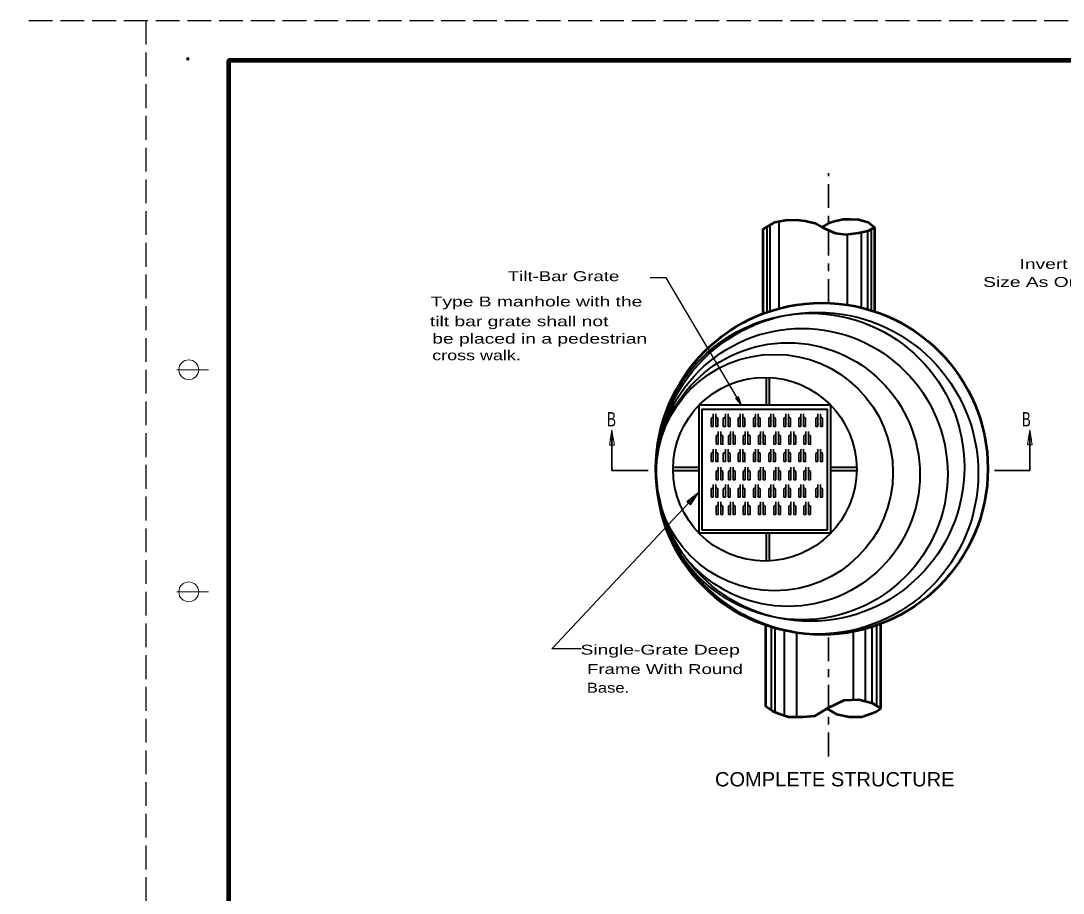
# Model space of a CAD drawing. Extents: x 94.1 to 129.4, y 1 to 23.
# Drawn here: x 94.08 to 107.22, y 12 to 23 of the extents above; entities that cross this region are included whole.
import ezdxf

# ---------------------------------------------------------------- set-up
doc = ezdxf.new("R2010")
doc.units = 0
doc.header["$LTSCALE"] = 0.05
doc.header["$PDMODE"] = 32
doc.header["$PDSIZE"] = 0.025
doc.linetypes.add('LONG_DASH_SHORT_DASH', pattern=[9.9, 6, -1.2, 1.5, -1.2])
doc.linetypes.add('LONG_DASHED', pattern=[7.5, 6, -1.5])
for name, color, linetype, lineweight in [('1', 7, 'Continuous', 35), ('3', 7, 'Continuous', 25), ('5', 7, 'Continuous', 13), ('7', 7, 'LONG_DASH_SHORT_DASH', 35)]:
    doc.layers.add(name, color=color, linetype=linetype, lineweight=lineweight)

msp = doc.modelspace()

# ---------------------------------------------------------------- hatches: boundary and pattern name
at = {"layer": '3'}
msp.add_hatch(color=256, dxfattribs=at).paths.add_polyline_path([(103.12667, 18.26042), (103.09092, 18.23917), (103.1725, 18.14225), (103.1725, 18.14225)])
at = {"layer": '5'}
for points in [[(101.50133, 17.64492), (101.56383, 17.64492), (101.53258, 17.83242), (101.53258, 17.83242)], [(101.51075, 17.71233), (101.55242, 17.71233), (101.53158, 17.83733), (101.53158, 17.83733)], [(106.76908, 17.64983), (106.83158, 17.64983), (106.80033, 17.83733), (106.80033, 17.83733)], [(106.7795, 17.71233), (106.82117, 17.71233), (106.80033, 17.83733), (106.80033, 17.83733)], [(102.478, 16.93325), (102.52442, 16.89142), (102.62675, 17.05158), (102.62675, 17.05158)]]:
    msp.add_hatch(color=256, dxfattribs=at).paths.add_polyline_path(points)

# ---------------------------------------------------------------- linework, layer by layer
at = {"layer": '1', "linetype": 'LONG_DASHED', "lineweight": 25}
for p, q in [((129.28275, 22.99633), (94.08275, 22.99633)), ((95.65775, 22.99633), (95.65775, 0.99633))]:
    msp.add_line(p, q, dxfattribs=at)
at = {"layer": '1', "lineweight": 158}
for p, q in [((96.69942, 22.49633), (96.69942, 1.49633)), ((129.19942, 22.49633), (96.69942, 22.49633))]:
    msp.add_line(p, q, dxfattribs=at)
at = {"layer": '1', "lineweight": 40}
for p, q in [((103.4895, 19.3225), (103.4895, 20.39867)), ((103.52925, 19.336), (103.52925, 20.42242)), ((103.64067, 19.369), (103.64067, 20.46758)), ((104.80617, 19.34392), (104.80617, 20.37)), ((104.50383, 19.42292), (104.50383, 20.30383)), ((104.67883, 19.37942), (104.67883, 20.33008)), ((104.75842, 19.35825), (104.75842, 20.34625)), ((103.48083, 18.14425), (103.48083, 18.49983)), ((103.52108, 18.1445), (103.52108, 18.49842)), ((103.48083, 16.1845), (103.48083, 16.529)), ((103.52108, 16.18583), (103.52108, 16.5285)), ((104.874, 14.35533), (104.874, 15.37525)), ((103.54375, 14.30242), (103.54375, 15.35592)), ((103.58958, 14.27858), (103.58958, 15.34183)), ((103.71033, 14.23183), (103.71033, 15.31017)), ((103.86542, 14.21642), (103.86542, 15.28058)), ((104.57908, 14.43108), (104.57908, 15.29517)), ((104.73, 14.41258), (104.73, 15.33033)), ((104.81442, 14.39142), (104.81442, 15.35525))]:
    msp.add_line(p, q, dxfattribs=at)
at = {"layer": '1', "lineweight": 53}
for p, q in [((104.84192, 20.38875), (104.84192, 19.33225)), ((103.47242, 14.34933), (103.47242, 15.38008)), ((104.92267, 14.3235), (104.92267, 15.393))]:
    msp.add_line(p, q, dxfattribs=at)
at = {"layer": '1', "lineweight": 13}
for p, q in [((96.44942, 18.59633), (96.04942, 18.59633)), ((96.44942, 15.79633), (96.04942, 15.79633))]:
    msp.add_line(p, q, dxfattribs=at)
at = {"layer": '1'}
for p, q in [((102.84292, 18.03967), (102.84292, 17.88167)), ((102.86842, 17.98517), (102.84292, 18.00408)), ((102.93708, 17.98517), (102.96258, 18.00408)), ((102.96258, 18.03967), (102.96258, 17.88167)), ((103.18417, 18.03967), (103.18417, 17.88167)), ((103.20967, 17.98517), (103.18417, 18.00408)), ((103.37617, 18.03967), (103.37617, 17.88167)), ((103.40158, 17.98517), (103.37617, 18.00408)), ((103.56808, 18.03967), (103.56808, 17.88167)), ((103.59358, 17.98517), (103.56808, 18.00408)), ((103.76008, 18.03967), (103.76008, 17.88167)), ((103.7855, 17.98517), (103.76008, 18.00408)), ((103.94775, 18.03967), (103.94775, 17.88167)), ((103.97317, 17.98517), (103.94775, 18.00408)), ((104.161, 18.03967), (104.161, 17.88167)), ((104.1865, 17.98517), (104.161, 18.00408)), ((102.84292, 17.88167), (102.86842, 17.88167)), ((102.86842, 17.88167), (102.86842, 17.98517)), ((102.93708, 17.88167), (102.93708, 17.98517)), ((102.96258, 17.88167), (102.93708, 17.88167)), ((103.18417, 17.88167), (103.20967, 17.88167)), ((103.20967, 17.88167), (103.20967, 17.98517)), ((103.37617, 17.88167), (103.40158, 17.88167)), ((103.40158, 17.88167), (103.40158, 17.98517)), ((103.56808, 17.88167), (103.59358, 17.88167)), ((103.59358, 17.88167), (103.59358, 17.98517)), ((103.76008, 17.88167), (103.7855, 17.88167)), ((103.7855, 17.88167), (103.7855, 17.98517)), ((103.94775, 17.88167), (103.97317, 17.88167)), ((103.97317, 17.88167), (103.97317, 17.98517)), ((104.161, 17.88167), (104.1865, 17.88167)), ((104.1865, 17.88167), (104.1865, 17.98517)), ((102.8475, 17.76142), (102.873, 17.78033)), ((102.8475, 17.65792), (102.8475, 17.76142)), ((102.873, 17.81592), (102.873, 17.65792)), ((103.0605, 17.81592), (103.0605, 17.65792)), ((103.08592, 17.76142), (103.0605, 17.78033)), ((103.08592, 17.65792), (103.08592, 17.76142)), ((103.18875, 17.76142), (103.21425, 17.78033)), ((103.18875, 17.65792), (103.18875, 17.76142)), ((103.21425, 17.81592), (103.21425, 17.65792)), ((103.38075, 17.76142), (103.40617, 17.78033)), ((103.38075, 17.65792), (103.38075, 17.76142)), ((103.40617, 17.81592), (103.40617, 17.65792)), ((103.57267, 17.76142), (103.59817, 17.78033)), ((103.57267, 17.65792), (103.57267, 17.76142)), ((103.59817, 17.81592), (103.59817, 17.65792)), ((103.76467, 17.76142), (103.79008, 17.78033)), ((103.76467, 17.65792), (103.76467, 17.76142)), ((103.79008, 17.81592), (103.79008, 17.65792)), ((103.95233, 17.76142), (103.97783, 17.78033)), ((103.95233, 17.65792), (103.95233, 17.76142)), ((103.97783, 17.81592), (103.97783, 17.65792)), ((102.873, 17.65792), (102.8475, 17.65792)), ((103.0605, 17.65792), (103.08592, 17.65792)), ((103.21425, 17.65792), (103.18875, 17.65792)), ((103.40617, 17.65792), (103.38075, 17.65792)), ((103.59817, 17.65792), (103.57267, 17.65792)), ((103.79008, 17.65792), (103.76467, 17.65792)), ((103.97783, 17.65792), (103.95233, 17.65792)), ((102.78358, 17.54208), (102.809, 17.561)), ((102.78358, 17.43858), (102.78358, 17.54208)), ((102.809, 17.59667), (102.809, 17.43858)), ((102.9965, 17.59667), (102.9965, 17.43858)), ((103.02192, 17.54208), (102.9965, 17.561)), ((103.02192, 17.43858), (103.02192, 17.54208)), ((103.12483, 17.54208), (103.15025, 17.561)), ((103.12483, 17.43858), (103.12483, 17.54208)), ((103.15025, 17.59667), (103.15025, 17.43858)), ((103.31675, 17.54208), (103.34225, 17.561)), ((103.31675, 17.43858), (103.31675, 17.54208)), ((103.34225, 17.59667), (103.34225, 17.43858)), ((103.50875, 17.54208), (103.53417, 17.561)), ((103.50875, 17.43858), (103.50875, 17.54208)), ((103.53417, 17.59667), (103.53417, 17.43858)), ((103.70067, 17.54208), (103.72608, 17.561)), ((103.70067, 17.43858), (103.70067, 17.54208)), ((103.72608, 17.59667), (103.72608, 17.43858)), ((103.88833, 17.54208), (103.91383, 17.561)), ((103.88833, 17.43858), (103.88833, 17.54208)), ((103.91383, 17.59667), (103.91383, 17.43858)), ((104.10167, 17.54208), (104.12708, 17.561)), ((104.10167, 17.43858), (104.10167, 17.54208)), ((104.12708, 17.59667), (104.12708, 17.43858)), ((102.809, 17.43858), (102.78358, 17.43858)), ((102.90692, 17.36842), (102.90692, 17.21033)), ((102.9965, 17.43858), (103.02192, 17.43858)), ((103.02658, 17.36842), (103.02658, 17.21033)), ((103.15025, 17.43858), (103.12483, 17.43858)), ((103.24817, 17.36842), (103.24817, 17.21033)), ((103.34225, 17.43858), (103.31675, 17.43858)), ((103.44017, 17.36842), (103.44017, 17.21033)), ((103.53417, 17.43858), (103.50875, 17.43858)), ((103.63208, 17.36842), (103.63208, 17.21033)), ((103.72608, 17.43858), (103.70067, 17.43858)), ((103.82408, 17.36842), (103.82408, 17.21033)), ((103.91383, 17.43858), (103.88833, 17.43858)), ((104.01175, 17.36842), (104.01175, 17.21033)), ((104.12708, 17.43858), (104.10167, 17.43858)), ((102.93242, 17.31383), (102.90692, 17.33275)), ((102.93242, 17.21033), (102.93242, 17.31383)), ((103.00108, 17.31383), (103.02658, 17.33275)), ((103.00108, 17.21033), (103.00108, 17.31383)), ((103.27367, 17.31383), (103.24817, 17.33275)), ((103.27367, 17.21033), (103.27367, 17.31383)), ((103.46558, 17.31383), (103.44017, 17.33275)), ((103.46558, 17.21033), (103.46558, 17.31383)), ((103.6575, 17.31383), (103.63208, 17.33275)), ((103.6575, 17.21033), (103.6575, 17.31383)), ((103.8495, 17.31383), (103.82408, 17.33275)), ((103.8495, 17.21033), (103.8495, 17.31383)), ((104.03717, 17.31383), (104.01175, 17.33275)), ((104.03717, 17.21033), (104.03717, 17.31383)), ((102.78358, 17.09458), (102.809, 17.1135)), ((102.78358, 16.99108), (102.78358, 17.09458)), ((102.809, 17.14908), (102.809, 16.99108)), ((102.90692, 17.21033), (102.93242, 17.21033)), ((102.9965, 17.14908), (102.9965, 16.99108)), ((103.02192, 17.09458), (102.9965, 17.1135)), ((103.02658, 17.21033), (103.00108, 17.21033)), ((103.02192, 16.99108), (103.02192, 17.09458)), ((103.12483, 17.09458), (103.15025, 17.1135)), ((103.12483, 16.99108), (103.12483, 17.09458)), ((103.15025, 17.14908), (103.15025, 16.99108)), ((103.24817, 17.21033), (103.27367, 17.21033)), ((103.31675, 17.09458), (103.34225, 17.1135)), ((103.31675, 16.99108), (103.31675, 17.09458)), ((103.34225, 17.14908), (103.34225, 16.99108)), ((103.44017, 17.21033), (103.46558, 17.21033)), ((103.50875, 17.09458), (103.53417, 17.1135)), ((103.50875, 16.99108), (103.50875, 17.09458)), ((103.53417, 17.14908), (103.53417, 16.99108)), ((103.63208, 17.21033), (103.6575, 17.21033)), ((103.70067, 17.09458), (103.72608, 17.1135)), ((103.70067, 16.99108), (103.70067, 17.09458)), ((103.72608, 17.14908), (103.72608, 16.99108)), ((103.82408, 17.21033), (103.8495, 17.21033)), ((103.88833, 17.09458), (103.91383, 17.1135)), ((103.88833, 16.99108), (103.88833, 17.09458)), ((103.91383, 17.14908), (103.91383, 16.99108)), ((104.01175, 17.21033), (104.03717, 17.21033)), ((104.10167, 17.09458), (104.12708, 17.1135)), ((104.10167, 16.99108), (104.10167, 17.09458)), ((104.12708, 17.14908), (104.12708, 16.99108)), ((102.809, 16.99108), (102.78358, 16.99108)), ((102.9965, 16.99108), (103.02192, 16.99108)), ((103.15025, 16.99108), (103.12483, 16.99108)), ((103.34225, 16.99108), (103.31675, 16.99108)), ((103.53417, 16.99108), (103.50875, 16.99108)), ((103.72608, 16.99108), (103.70067, 16.99108)), ((103.91383, 16.99108), (103.88833, 16.99108)), ((104.12708, 16.99108), (104.10167, 16.99108)), ((102.90692, 16.92983), (102.90692, 16.77175)), ((102.93242, 16.87525), (102.90692, 16.89417)), ((102.93242, 16.77175), (102.93242, 16.87525)), ((103.00108, 16.87525), (103.02658, 16.89417)), ((103.00108, 16.77175), (103.00108, 16.87525)), ((103.02658, 16.92983), (103.02658, 16.77175)), ((103.24817, 16.92983), (103.24817, 16.77175)), ((103.27367, 16.87525), (103.24817, 16.89417)), ((103.27367, 16.77175), (103.27367, 16.87525)), ((103.44017, 16.92983), (103.44017, 16.77175)), ((103.46558, 16.87525), (103.44017, 16.89417)), ((103.46558, 16.77175), (103.46558, 16.87525)), ((103.63208, 16.92983), (103.63208, 16.77175)), ((103.6575, 16.87525), (103.63208, 16.89417)), ((103.6575, 16.77175), (103.6575, 16.87525)), ((103.82408, 16.92983), (103.82408, 16.77175)), ((103.8495, 16.87525), (103.82408, 16.89417)), ((103.8495, 16.77175), (103.8495, 16.87525)), ((104.01175, 16.92983), (104.01175, 16.77175)), ((104.03717, 16.87525), (104.01175, 16.89417)), ((104.03717, 16.77175), (104.03717, 16.87525)), ((102.90692, 16.77175), (102.93242, 16.77175)), ((103.02658, 16.77175), (103.00108, 16.77175)), ((103.24817, 16.77175), (103.27367, 16.77175)), ((103.44017, 16.77175), (103.46558, 16.77175)), ((103.63208, 16.77175), (103.6575, 16.77175)), ((103.82408, 16.77175), (103.8495, 16.77175)), ((104.01175, 16.77175), (104.03717, 16.77175))]:
    msp.add_line(p, q, dxfattribs=at)
at = {"layer": '1', "lineweight": 53}
for points in [[(103.43775, 19.30367), (103.43775, 20.36792), (103.585, 20.4555), (103.72025, 20.48475), (103.85942, 20.48892), (103.97083, 20.47642), (104.09017, 20.443), (104.19358, 20.38458), (104.35267, 20.31783), (104.48392, 20.30117), (104.63908, 20.322), (104.76242, 20.34708), (104.84192, 20.38875), (104.76242, 20.45133), (104.63908, 20.48892), (104.53967, 20.49308), (104.45208, 20.49308), (104.35667, 20.47225), (104.26517, 20.443), (104.17792, 20.39342)], [(104.92267, 14.3235), (104.82158, 14.38958), (104.645, 14.43392), (104.45683, 14.42583), (104.24558, 14.32517), (104.08817, 14.2285), (103.94217, 14.21642), (103.75792, 14.21642), (103.6465, 14.25267), (103.55817, 14.29292), (103.47242, 14.34933)], [(104.24183, 14.32283), (104.36467, 14.25267), (104.52592, 14.22042), (104.68342, 14.22042), (104.86, 14.28083), (104.92267, 14.3235)]]:
    msp.add_lwpolyline(points, dxfattribs=at)
at = {"layer": '1', "lineweight": 40}
for points in [[(102.62675, 16.53892), (104.29058, 16.53892), (104.29058, 18.1495), (102.62675, 18.1495)], [(102.66692, 16.57875), (104.25225, 16.57875), (104.25225, 18.09692), (102.66692, 18.09692)]]:
    msp.add_lwpolyline(points, close=True, dxfattribs=at)
at = {"layer": '1'}
for points in [[(102.809, 18.03967), (102.809, 17.88167), (102.78358, 17.88167), (102.78358, 17.98517), (102.809, 18.00408)], [(102.9965, 18.03967), (102.9965, 17.88167), (103.02192, 17.88167), (103.02192, 17.98517), (102.9965, 18.00408)], [(103.15025, 18.03967), (103.15025, 17.88167), (103.12483, 17.88167), (103.12483, 17.98517), (103.15025, 18.00408)], [(103.34225, 18.03967), (103.34225, 17.88167), (103.31675, 17.88167), (103.31675, 17.98517), (103.34225, 18.00408)], [(103.53417, 18.03967), (103.53417, 17.88167), (103.50875, 17.88167), (103.50875, 17.98517), (103.53417, 18.00408)], [(103.72608, 18.03967), (103.72608, 17.88167), (103.70067, 17.88167), (103.70067, 17.98517), (103.72608, 18.00408)], [(103.91383, 18.03967), (103.91383, 17.88167), (103.88833, 17.88167), (103.88833, 17.98517), (103.91383, 18.00408)], [(104.12708, 18.03967), (104.12708, 17.88167), (104.10167, 17.88167), (104.10167, 17.98517), (104.12708, 18.00408)], [(102.90692, 17.81592), (102.90692, 17.65792), (102.93242, 17.65792), (102.93242, 17.76142), (102.90692, 17.78033)], [(103.02658, 17.81592), (103.02658, 17.65792), (103.00108, 17.65792), (103.00108, 17.76142), (103.02658, 17.78033)], [(103.24817, 17.81592), (103.24817, 17.65792), (103.27367, 17.65792), (103.27367, 17.76142), (103.24817, 17.78033)], [(103.44017, 17.81592), (103.44017, 17.65792), (103.46558, 17.65792), (103.46558, 17.76142), (103.44017, 17.78033)], [(103.63208, 17.81592), (103.63208, 17.65792), (103.6575, 17.65792), (103.6575, 17.76142), (103.63208, 17.78033)], [(103.82408, 17.81592), (103.82408, 17.65792), (103.8495, 17.65792), (103.8495, 17.76142), (103.82408, 17.78033)], [(104.01175, 17.81592), (104.01175, 17.65792), (104.03717, 17.65792), (104.03717, 17.76142), (104.01175, 17.78033)], [(102.84292, 17.59667), (102.84292, 17.43858), (102.86842, 17.43858), (102.86842, 17.54208), (102.84292, 17.561)], [(102.96258, 17.59667), (102.96258, 17.43858), (102.93708, 17.43858), (102.93708, 17.54208), (102.96258, 17.561)], [(103.18417, 17.59667), (103.18417, 17.43858), (103.20967, 17.43858), (103.20967, 17.54208), (103.18417, 17.561)], [(103.37617, 17.59667), (103.37617, 17.43858), (103.40158, 17.43858), (103.40158, 17.54208), (103.37617, 17.561)], [(103.56808, 17.59667), (103.56808, 17.43858), (103.59358, 17.43858), (103.59358, 17.54208), (103.56808, 17.561)], [(103.76008, 17.59667), (103.76008, 17.43858), (103.7855, 17.43858), (103.7855, 17.54208), (103.76008, 17.561)], [(103.94775, 17.59667), (103.94775, 17.43858), (103.97317, 17.43858), (103.97317, 17.54208), (103.94775, 17.561)], [(104.161, 17.59667), (104.161, 17.43858), (104.1865, 17.43858), (104.1865, 17.54208), (104.161, 17.561)], [(102.873, 17.36842), (102.873, 17.21033), (102.8475, 17.21033), (102.8475, 17.31383), (102.873, 17.33275)], [(103.0605, 17.36842), (103.0605, 17.21033), (103.08592, 17.21033), (103.08592, 17.31383), (103.0605, 17.33275)], [(103.21425, 17.36842), (103.21425, 17.21033), (103.18875, 17.21033), (103.18875, 17.31383), (103.21425, 17.33275)], [(103.40617, 17.36842), (103.40617, 17.21033), (103.38075, 17.21033), (103.38075, 17.31383), (103.40617, 17.33275)], [(103.59817, 17.36842), (103.59817, 17.21033), (103.57267, 17.21033), (103.57267, 17.31383), (103.59817, 17.33275)], [(103.79008, 17.36842), (103.79008, 17.21033), (103.76467, 17.21033), (103.76467, 17.31383), (103.79008, 17.33275)], [(103.97783, 17.36842), (103.97783, 17.21033), (103.95233, 17.21033), (103.95233, 17.31383), (103.97783, 17.33275)], [(102.84292, 17.14908), (102.84292, 16.99108), (102.86842, 16.99108), (102.86842, 17.09458), (102.84292, 17.1135)], [(102.96258, 17.14908), (102.96258, 16.99108), (102.93708, 16.99108), (102.93708, 17.09458), (102.96258, 17.1135)], [(103.18417, 17.14908), (103.18417, 16.99108), (103.20967, 16.99108), (103.20967, 17.09458), (103.18417, 17.1135)], [(103.37617, 17.14908), (103.37617, 16.99108), (103.40158, 16.99108), (103.40158, 17.09458), (103.37617, 17.1135)], [(103.56808, 17.14908), (103.56808, 16.99108), (103.59358, 16.99108), (103.59358, 17.09458), (103.56808, 17.1135)], [(103.76008, 17.14908), (103.76008, 16.99108), (103.7855, 16.99108), (103.7855, 17.09458), (103.76008, 17.1135)], [(103.94775, 17.14908), (103.94775, 16.99108), (103.97317, 16.99108), (103.97317, 17.09458), (103.94775, 17.1135)], [(104.161, 17.14908), (104.161, 16.99108), (104.1865, 16.99108), (104.1865, 17.09458), (104.161, 17.1135)], [(102.873, 16.92983), (102.873, 16.77175), (102.8475, 16.77175), (102.8475, 16.87525), (102.873, 16.89417)], [(103.0605, 16.92983), (103.0605, 16.77175), (103.08592, 16.77175), (103.08592, 16.87525), (103.0605, 16.89417)], [(103.21425, 16.92983), (103.21425, 16.77175), (103.18875, 16.77175), (103.18875, 16.87525), (103.21425, 16.89417)], [(103.40617, 16.92983), (103.40617, 16.77175), (103.38075, 16.77175), (103.38075, 16.87525), (103.40617, 16.89417)], [(103.59817, 16.92983), (103.59817, 16.77175), (103.57267, 16.77175), (103.57267, 16.87525), (103.59817, 16.89417)], [(103.79008, 16.92983), (103.79008, 16.77175), (103.76467, 16.77175), (103.76467, 16.87525), (103.79008, 16.89417)], [(103.97783, 16.92983), (103.97783, 16.77175), (103.95233, 16.77175), (103.95233, 16.87525), (103.97783, 16.89417)]]:
    msp.add_lwpolyline(points, dxfattribs=at)
at = {"layer": '1', "lineweight": 53}
msp.add_circle((104.18008, 17.34825), 2.09151, dxfattribs=at)
at = {"layer": '1', "lineweight": 40}
for centre, radius in [((104.121, 17.29283), 2.02965), ((104.0335, 17.36675), 1.9423), ((103.92825, 17.28075), 1.83679), ((103.75292, 17.27467), 1.66181), ((103.5835, 17.29917), 1.49177), ((103.46075, 17.34217), 1.15784)]:
    msp.add_circle(centre, radius, dxfattribs=at)
at = {"layer": '1', "lineweight": 13}
for centre in [(96.19942, 18.59633), (96.19942, 15.79633)]:
    msp.add_circle(centre, 0.125, dxfattribs=at)
at = {"layer": '1'}
for p in [(96.18742, 22.51633), (96.69942, 22.49633)]:
    msp.add_point(p, dxfattribs=at)
at = {"layer": '3'}
for p, q in [((100.77383, 15.07733), (102.62675, 17.05158)), ((101.14533, 15.07733), (100.77383, 15.07733))]:
    msp.add_line(p, q, dxfattribs=at)
msp.add_lwpolyline([(103.10883, 18.24983), (102.21725, 19.75533), (102.01617, 19.75533)], dxfattribs=at)
at = {"layer": '3', "lineweight": 13}
msp.add_lwpolyline([(103.12667, 18.26042), (103.09092, 18.23917), (103.1725, 18.14225), (103.1725, 18.14225)], close=True, dxfattribs=at)
at = {"layer": '5', "lineweight": 35}
for p, q in [((101.53158, 17.71233), (101.53158, 17.32708)), ((106.8, 17.71233), (106.8, 17.32708)), ((101.53158, 17.32708), (101.99025, 17.32708)), ((106.35542, 17.32708), (106.8, 17.32708))]:
    msp.add_line(p, q, dxfattribs=at)
at = {"layer": '5', "lineweight": 40}
for p, q in [((102.31267, 17.36742), (102.6235, 17.36742)), ((104.29058, 17.36742), (104.61858, 17.36742)), ((102.30292, 17.32708), (102.62367, 17.32708)), ((104.29058, 17.32708), (104.61858, 17.32708))]:
    msp.add_line(p, q, dxfattribs=at)
at = {"layer": '5'}
for points in [[(101.50133, 17.64492), (101.56383, 17.64492), (101.53258, 17.83242), (101.53258, 17.83242)], [(101.51075, 17.71233), (101.55242, 17.71233), (101.53158, 17.83733), (101.53158, 17.83733)], [(106.76908, 17.64983), (106.83158, 17.64983), (106.80033, 17.83733), (106.80033, 17.83733)], [(106.7795, 17.71233), (106.82117, 17.71233), (106.80033, 17.83733), (106.80033, 17.83733)], [(102.478, 16.93325), (102.52442, 16.89142), (102.62675, 17.05158), (102.62675, 17.05158)]]:
    msp.add_lwpolyline(points, close=True, dxfattribs=at)
at = {"layer": '7'}
for p, q in [((104.261, 19.43825), (104.261, 21.07392)), ((104.261, 13.72133), (104.261, 15.25833))]:
    msp.add_line(p, q, dxfattribs=at)

# ---------------------------------------------------------------- texts
at = {"layer": '3'}
for s, height, width, p in [('Invert Channel Or Split Pipe Same', 0.125, 1.45, (106.67092, 19.868)), ('Tilt-Bar Grate', 0.125, 1.4, (100.22142, 19.71367)), ('Size As Outlet On Inside Of Sidewalls.', 0.125, 1.45, (106.21192, 19.64133)), ('Type B manhole with the', 0.125, 1.45, (99.24875, 19.39483)), ('tilt bar grate shall not', 0.125, 1.45, (99.23875, 19.14558)), ('be placed in a pedestrian', 0.125, 1.45, (99.26867, 18.92625)), ('cross walk.', 0.125, 1.35, (99.26867, 18.71683)), ('Single-Grate Deep', 0.125, 1.45, (101.13725, 15.00392)), ('Frame With Round', 0.125, 1.4, (101.2195, 14.75908)), ('Base.', 0.125, 1.25, (101.21692, 14.5245)), ('COMPLETE STRUCTURE', 0.18, 1.05, (102.83242, 13.34275))]:
    msp.add_text(s, height=height, dxfattribs=dict(at, width=width)).set_placement(p)
at = {"layer": '5', "width": 0.7}
for p in [(101.47183, 17.88208), (106.69992, 17.88208)]:
    msp.add_text('B', height=0.18, dxfattribs=at).set_placement(p)

doc.saveas('drawing.dxf')
